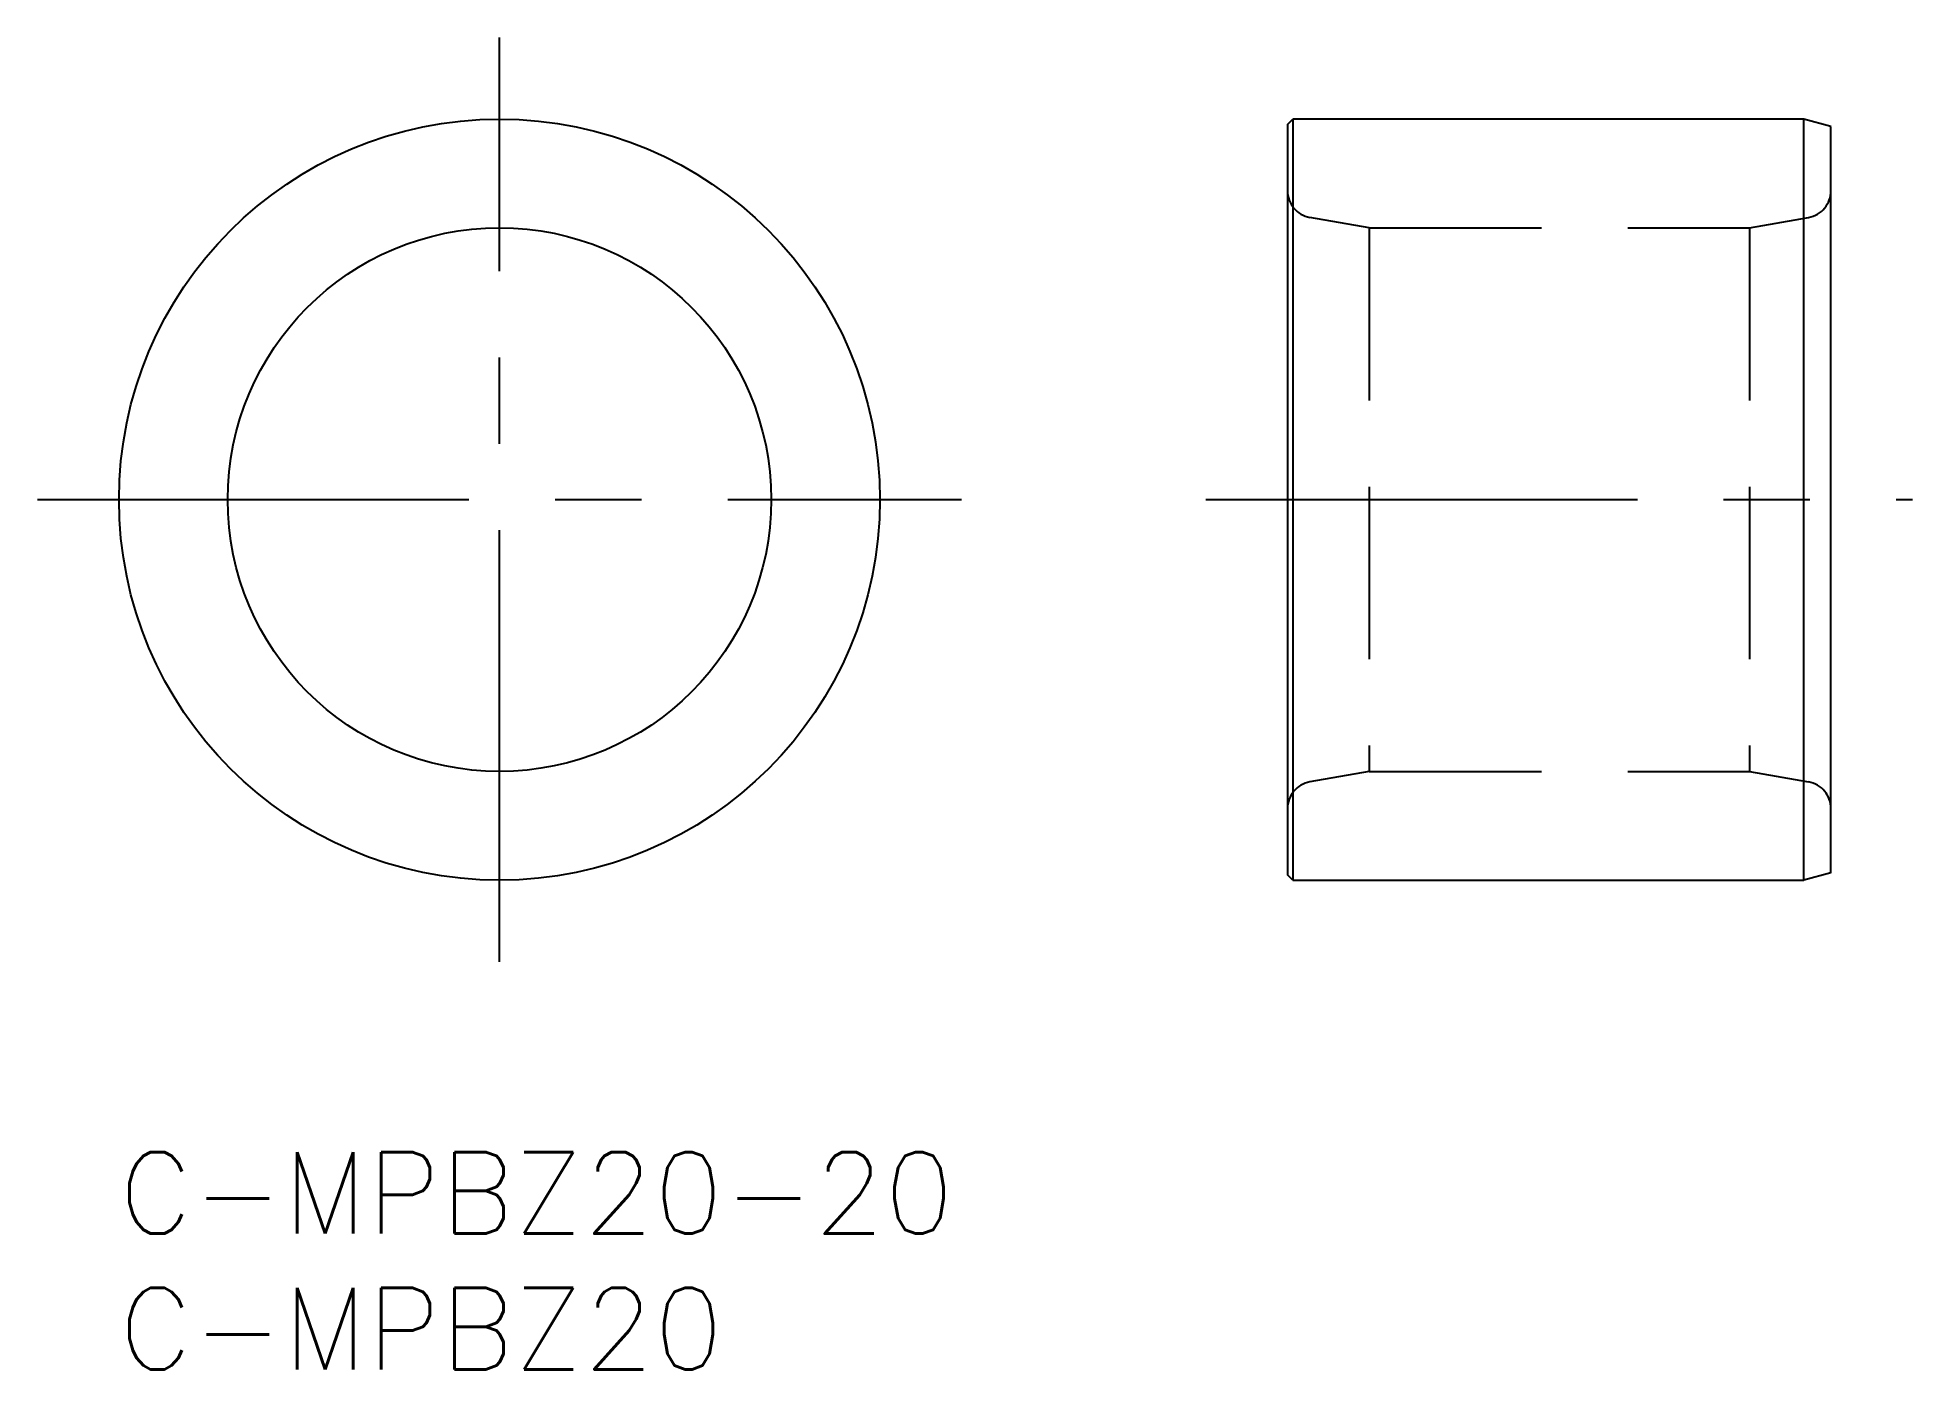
# Model space of a CAD drawing. Extents: x -3 to 66, y -8 to 41.
import ezdxf

# ---------------------------------------------------------------- set-up
doc = ezdxf.new("R2010")
doc.units = 0
doc.header["$LTSCALE"] = 0.5
doc.linetypes.add('CENTER', pattern=[50.8, 31.75, -6.35, 6.35, -6.35])
doc.linetypes.add('DASHED', pattern=[19.05, 12.7, -6.35])
for name, color, linetype in [('MSM_CENTER', 1, 'CENTER'), ('MSM_CONTINUOUS', 7, 'CONTINUOUS'), ('MSM_DASHED', 4, 'DASHED'), ('MSM_PART_NUMBER', 7, 'CONTINUOUS')]:
    doc.layers.add(name, color=color, linetype=linetype)
doc.styles.get("Standard").update_dxf_attribs({"font": 'txt.shx', "height": 3, "bigfont": 'bigfont.shx'})

# ---------------------------------------------------------------- blocks, each defined once
blk = doc.blocks.new('*U19')
at = {"layer": 'MSM_PART_NUMBER'}
blk.add_text('C-MPBZ20-20', height=3, dxfattribs=at).set_placement((0, -3))
blk = doc.blocks.new('*U20')
at = {"layer": 'MSM_PART_NUMBER'}
blk.add_text('C-MPBZ20', height=3, dxfattribs=at).set_placement((0, -8))

msp = doc.modelspace()

# ---------------------------------------------------------------- linework, layer by layer
at = {"layer": 'MSM_CENTER'}
for p, q in [((14, 7), (14, 41)), ((-3, 24), (31, 24)), ((40, 24), (66, 24))]:
    msp.add_line(p, q, dxfattribs=at)
at = {"layer": 'MSM_CONTINUOUS'}
for p, q in [((43, 37.8), (43.2, 38)), ((43.2, 38), (43.2, 10)), ((62, 38), (43.2, 38)), ((63, 37.732), (62, 38)), ((62, 10), (62, 38)), ((43, 37.8), (43, 10.2)), ((63, 10.268), (63, 37.732)), ((43.2, 10), (43, 10.2)), ((43.2, 10), (62, 10)), ((63, 10.268), (62, 10))]:
    msp.add_line(p, q, dxfattribs=at)
for radius in [14, 10]:
    msp.add_circle((14, 24), radius, dxfattribs=at)
at = {"layer": 'MSM_DASHED'}
for p, q in [((46, 34), (43.826, 34.383)), ((46, 34), (46, 14)), ((46, 34), (60, 34)), ((60, 34), (62.174, 34.383)), ((60, 34), (60, 14)), ((46, 14), (43.826, 13.617)), ((46, 14), (60, 14)), ((60, 14), (62.174, 13.617))]:
    msp.add_line(p, q, dxfattribs=at)
for centre, start, end in [((44, 35.368), 180, 260), ((62, 35.368), 280, 0), ((44, 12.632), 100, 180), ((62, 12.632), 0, 80)]:
    msp.add_arc(centre, 1, start, end, dxfattribs=at)

# ---------------------------------------------------------------- block references
at = {"layer": 'MSM_CONTINUOUS'}
for name in ['*U19', '*U20']:
    msp.add_blockref(name, (0, 0), dxfattribs=at)

doc.saveas('drawing.dxf')
